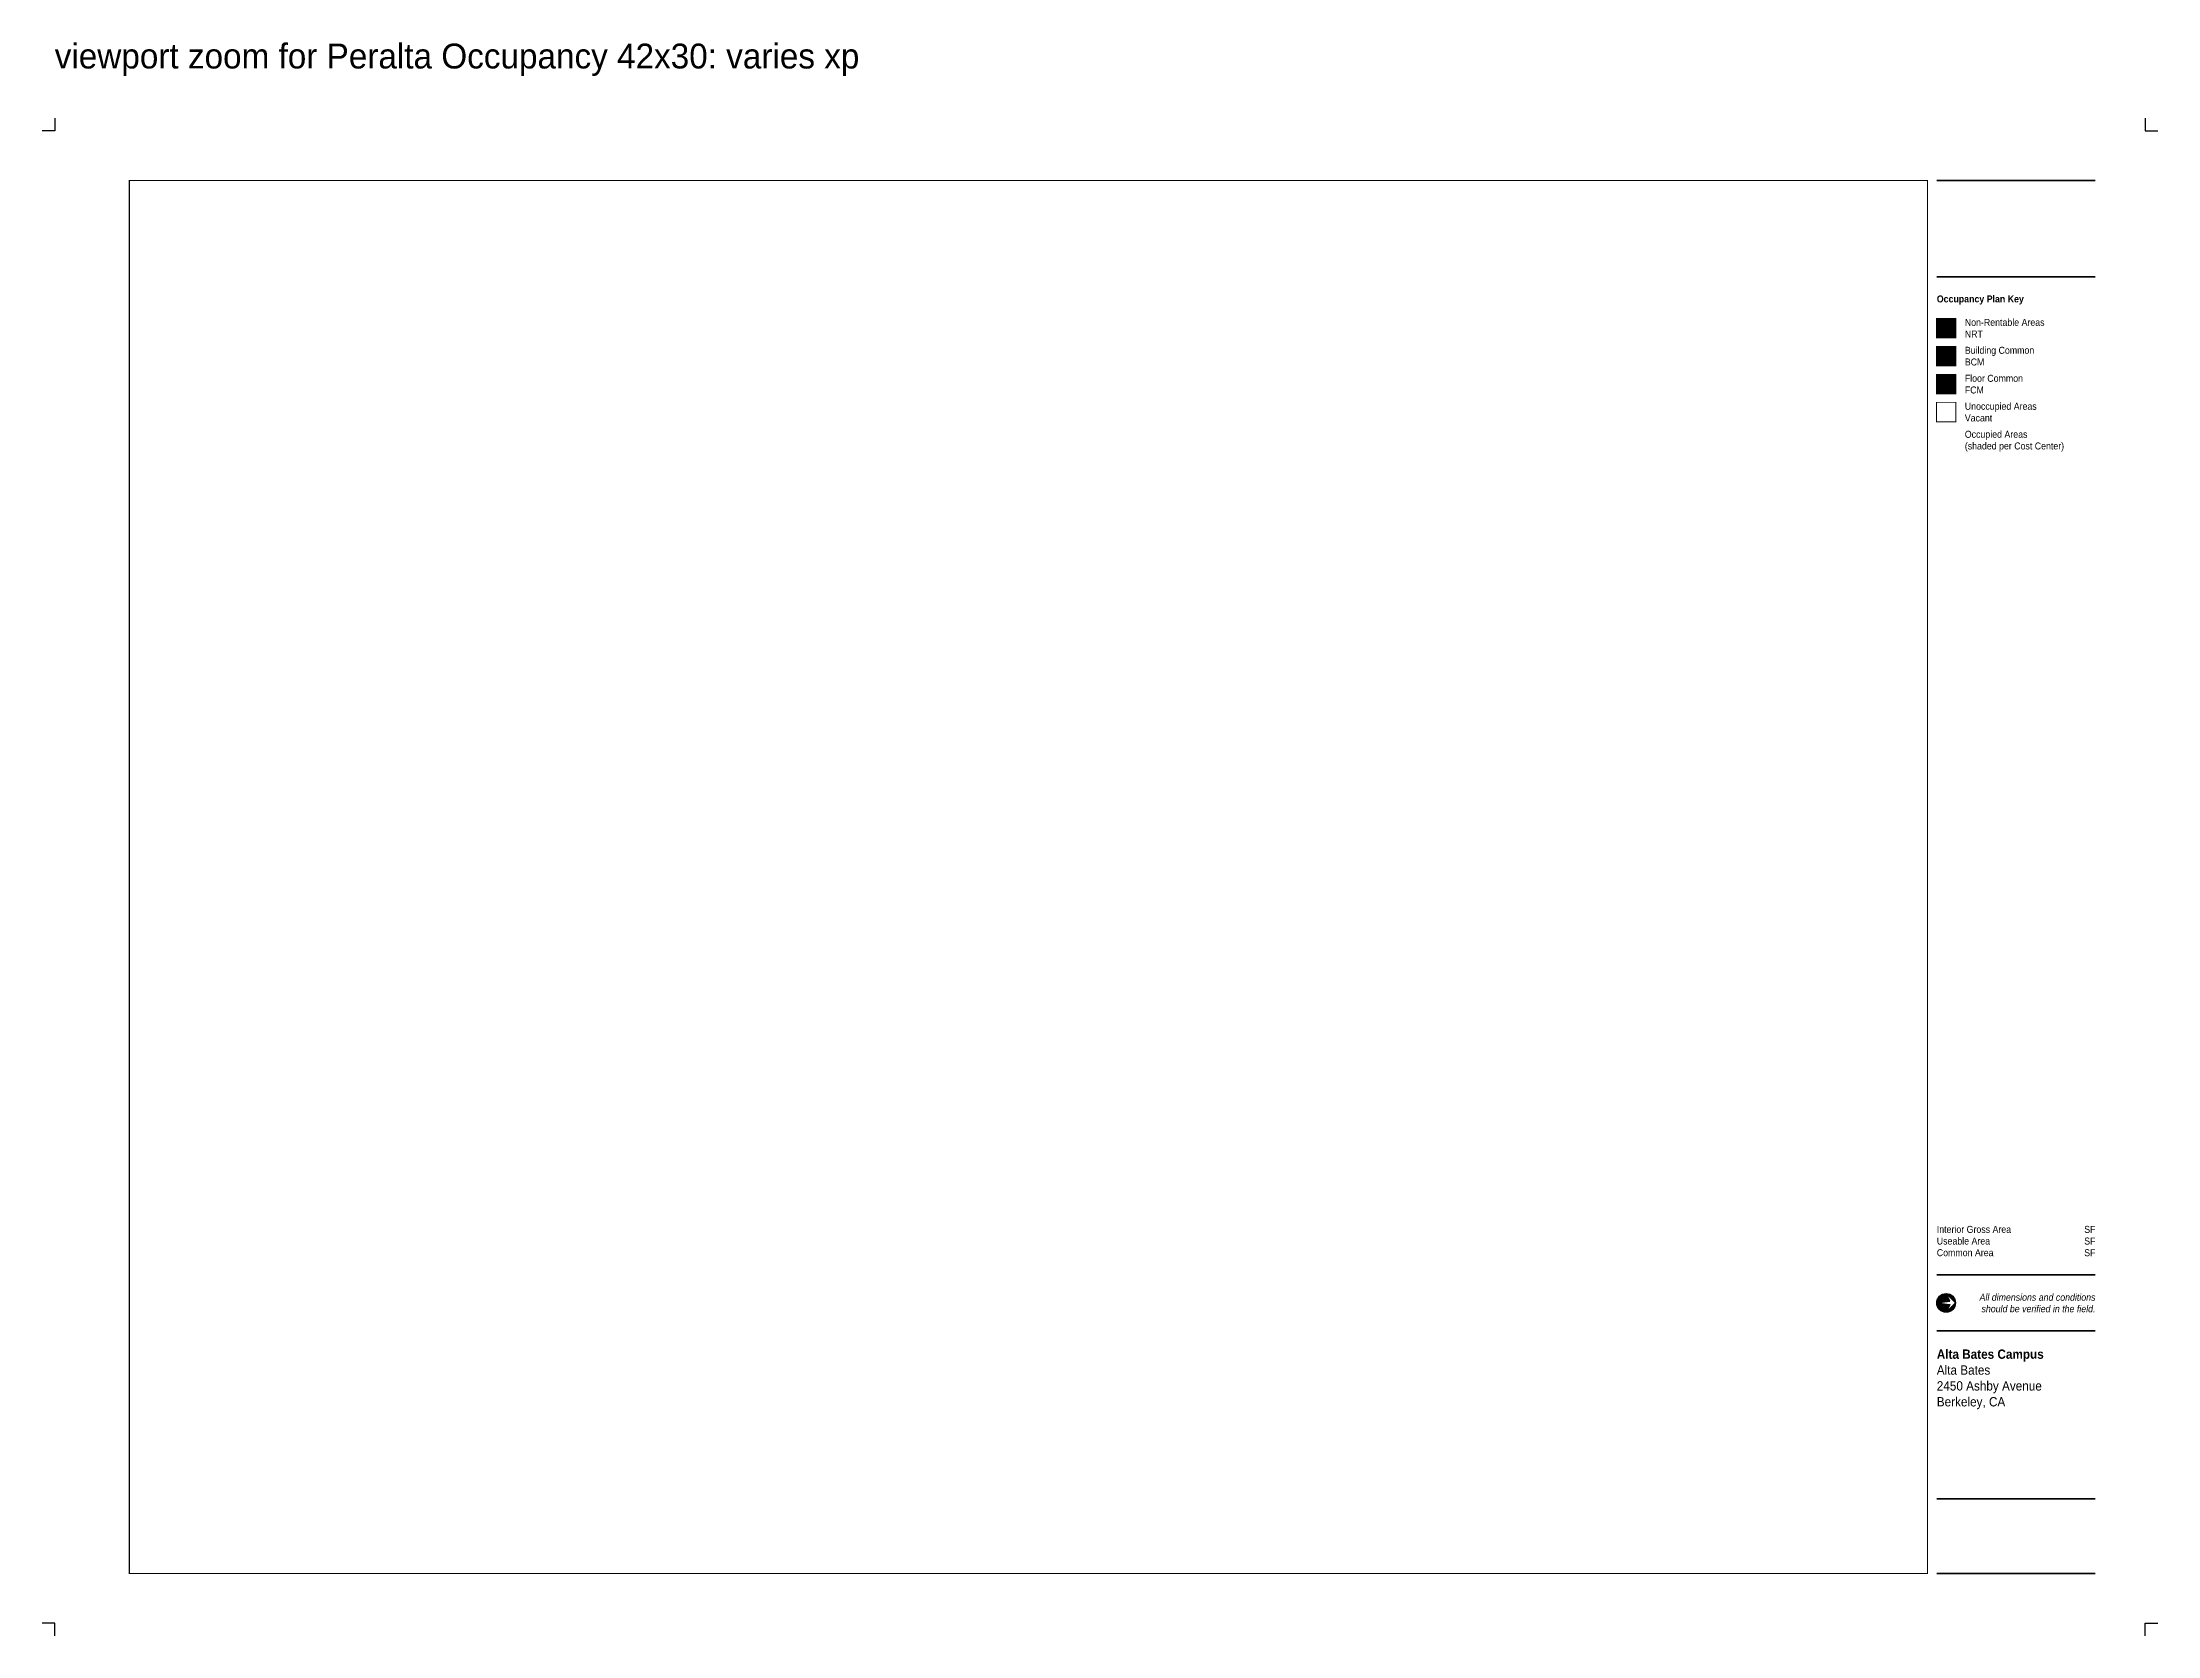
# Model space of a CAD drawing. Header units: inches. Extents: x -0.2 to 42.2, y -0.2 to 31.8.
import ezdxf
from ezdxf.enums import TextEntityAlignment as Align

# ---------------------------------------------------------------- set-up
doc = ezdxf.new("R2010")
doc.units = ezdxf.units.IN
doc.header["$MEASUREMENT"] = 0
doc.layers.get('Defpoints').update_dxf_attribs({"color": 31})
doc.layers.add('T-8', color=8, linetype='Continuous')
doc.styles.add('Arial90', font='arial.ttf', dxfattribs={"width": 0.9})
doc.styles.add('ArialBold90', font='arialbd.ttf', dxfattribs={"width": 0.9})
doc.styles.add('ArialItalic90', font='ariali.ttf', dxfattribs={"width": 0.9})

# ---------------------------------------------------------------- blocks, each defined once
blk = doc.blocks.new('n-arrow')
h = blk.add_hatch(color=256)
h.paths.add_polyline_path([(0, 0.125), (0.125, 0, 0.414214)])
h.paths.add_polyline_path([(0, 0.125, 0.414214), (-0.125, 0), (0.051, 0.022)])
h = blk.add_hatch(color=256)
h.paths.add_polyline_path([(0.051, -0.022), (-0.125, 0, 0.414214), (0, -0.125)])
h.paths.add_polyline_path([(0.125, 0), (0, -0.125, 0.414214)])
for p, q in [((-0.125, 0), (0.051, 0.022)), ((-0.125, 0), (0.051, -0.022)), ((0, 0.125), (0.125, 0)), ((0.051, 0.022), (0, 0.125)), ((0, -0.125), (0.125, 0)), ((0.051, -0.022), (0, -0.125))]:
    blk.add_line(p, q)
blk.add_circle((0, 0), 0.125)
blk = doc.blocks.new('allsheets')
at = {"width": 0.9}
for tag, style, p in [('CAMPUS', 'ArialBold90', (0, 3.002)), ('BUILDING_1', 'Arial90', (0, 2.789)), ('BUILDING_2', 'Arial90', (0, 2.577)), ('BUILDING_3', 'Arial90', (0, 2.364))]:
    blk.add_attdef(tag, text='', height=0.125, dxfattribs=dict(at, style=style)).set_placement(p, align=Align.TOP_LEFT)

msp = doc.modelspace()

# ---------------------------------------------------------------- hatches: boundary and pattern name
for color, points in [(253, [(37.812, 25.843), (38.188, 25.843), (38.188, 26.218), (37.812, 26.218)]), (250, [(38.188, 25.656), (37.812, 25.656), (37.812, 25.281), (38.188, 25.281)]), (9, [(37.812, 24.718), (38.188, 24.718), (38.188, 25.093), (37.812, 25.093)])]:
    msp.add_hatch(color=color).paths.add_polyline_path(points)

# ---------------------------------------------------------------- linework, layer by layer
at = {"const_width": 0.0234}
msp.add_lwpolyline([(37.625, 1), (37.625, 29), (1.5, 29), (1.5, 1)], close=True, dxfattribs=at)
at = {"const_width": 0.0352}
for points in [[(37.812, 29), (41, 29)], [(37.812, 27.064), (41, 27.064)], [(37.812, 7.001), (41, 7.001)], [(37.812, 5.876), (41, 5.876)], [(37.812, 2.501), (41, 2.501)], [(37.812, 1), (41, 1)]]:
    msp.add_lwpolyline(points, dxfattribs=at)
for points in [[(37.804, 26.227, 0.0176, 0.0176, 0), (38.196, 26.227, 0.0176, 0.0176, 0), (38.196, 25.835, 0.0176, 0.0176, 0), (37.804, 25.835, 0.0176, 0.0176, 0)], [(37.804, 25.665, 0.0176, 0.0176, 0), (38.196, 25.665, 0.0176, 0.0176, 0), (38.196, 25.272, 0.0176, 0.0176, 0), (37.804, 25.272, 0.0176, 0.0176, 0)], [(37.804, 25.102, 0.0176, 0.0176, 0), (38.196, 25.102, 0.0176, 0.0176, 0), (38.196, 24.71, 0.0176, 0.0176, 0), (37.804, 24.71, 0.0176, 0.0176, 0)], [(37.804, 24.54, 0.0176, 0.0176, 0), (38.196, 24.54, 0.0176, 0.0176, 0), (38.196, 24.147, 0.0176, 0.0176, 0), (37.804, 24.147, 0.0176, 0.0176, 0)]]:
    msp.add_lwpolyline(points, format="xyseb", close=True)
at = {"layer": 'Defpoints'}
for points in [[(0, 30.25), (0, 30), (-0.25, 30)], [(42, 30.25), (42, 30), (42.25, 30)], [(0, -0.25), (0, 0), (-0.25, 0)], [(42, -0.25), (42, 0), (42.25, 0)]]:
    msp.add_lwpolyline(points, dxfattribs=at)
msp.add_circle((38, 6.439), 0.188, dxfattribs=at)

# ---------------------------------------------------------------- block references
at = {"xscale": 1.5, "yscale": 1.5, "zscale": 1.5}
msp.add_blockref('allsheets', (37.812, 1), dxfattribs=at).add_auto_attribs({'BUILDING_3': 'Berkeley, CA', 'BUILDING_2': '2450 Ashby Avenue', 'BUILDING_1': 'Alta Bates', 'CAMPUS': 'Alta Bates Campus'})
at = {"layer": 'T-8', "xscale": 1.5, "yscale": 1.5, "zscale": 1.5}
msp.add_blockref('n-arrow', (38, 6.439), dxfattribs=at)

# ---------------------------------------------------------------- texts
at = {"style": 'ArialItalic90', "width": 0.9}
for s, p in [('All dimensions and conditions', (41, 6.482)), ('should be verified in the field.', (41, 6.251))]:
    msp.add_text(s, height=0.14062, dxfattribs=at).set_placement(p, align=Align.RIGHT)
for s, insert, char_height, width, attachment_point, style in [('Occupancy Plan Key', (37.812, 26.689), 0.14062, 3.1875, 1, 'ArialBold90'), ('Non-Rentable Areas\\PNRT', (38.375, 26.218), 0.14062, 2.625, 1, 'Arial90'), ('Building Common\\PBCM', (38.375, 25.656), 0.14062, 2.625, 1, 'Arial90'), ('Floor Common\\PFCM', (38.375, 25.093), 0.14062, 2.625, 1, 'Arial90'), ('Unoccupied Areas\\PVacant', (38.375, 24.531), 0.14062, 2.625, 1, 'Arial90'), ('Occupied Areas\\P(shaded per Cost Center)', (38.375, 23.968), 0.14062, 2.625, 1, 'Arial90'), ('Interior Gross Area\\PUseable Area\\PCommon Area', (37.812, 7.376), 0.14062, 2.43132, 7, 'Arial90'), ('SF\\PSF\\PSF', (41, 7.376), 0.1406, 0.26762, 9, 'Arial90')]:
    msp.add_mtext(s, dxfattribs=dict(insert=insert, char_height=char_height, width=width, attachment_point=attachment_point, style=style))
at = {"layer": 'Defpoints', "insert": (0, 31.75), "char_height": 0.5, "attachment_point": 1}
msp.add_mtext_dynamic_manual_height_columns('viewport zoom for Peralta Occupancy 42x30: varies xp', width=27.74178, gutter_width=1, heights=[0], dxfattribs=at)

doc.saveas('drawing.dxf')
